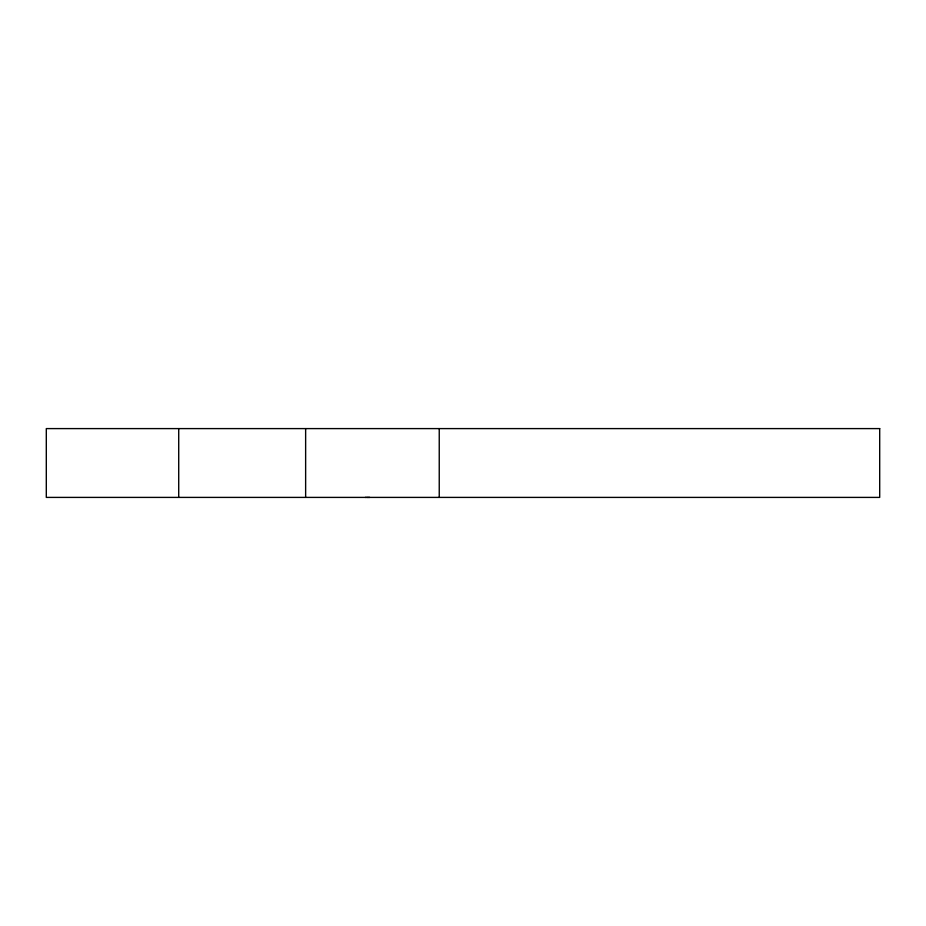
<?xml version="1.0" encoding="UTF-8"?>
<svg xmlns="http://www.w3.org/2000/svg" width="926" height="926" viewBox="0 0 926 926"><rect width="100%" height="100%" fill="white"/><g stroke="black" fill="none" stroke-linecap="round" stroke-linejoin="round"><path stroke-width="1.39" d="M366.789 497.401L369.717 497.401M365.434 497.401L366.094 497.401M439.237 428.599L439.237 497.401M305.638 428.599L305.638 497.401M178.718 428.599L178.718 497.401M879.7 428.599L46.3 428.599L46.3 497.401L879.7 497.401L879.7 428.599"/></g></svg>
